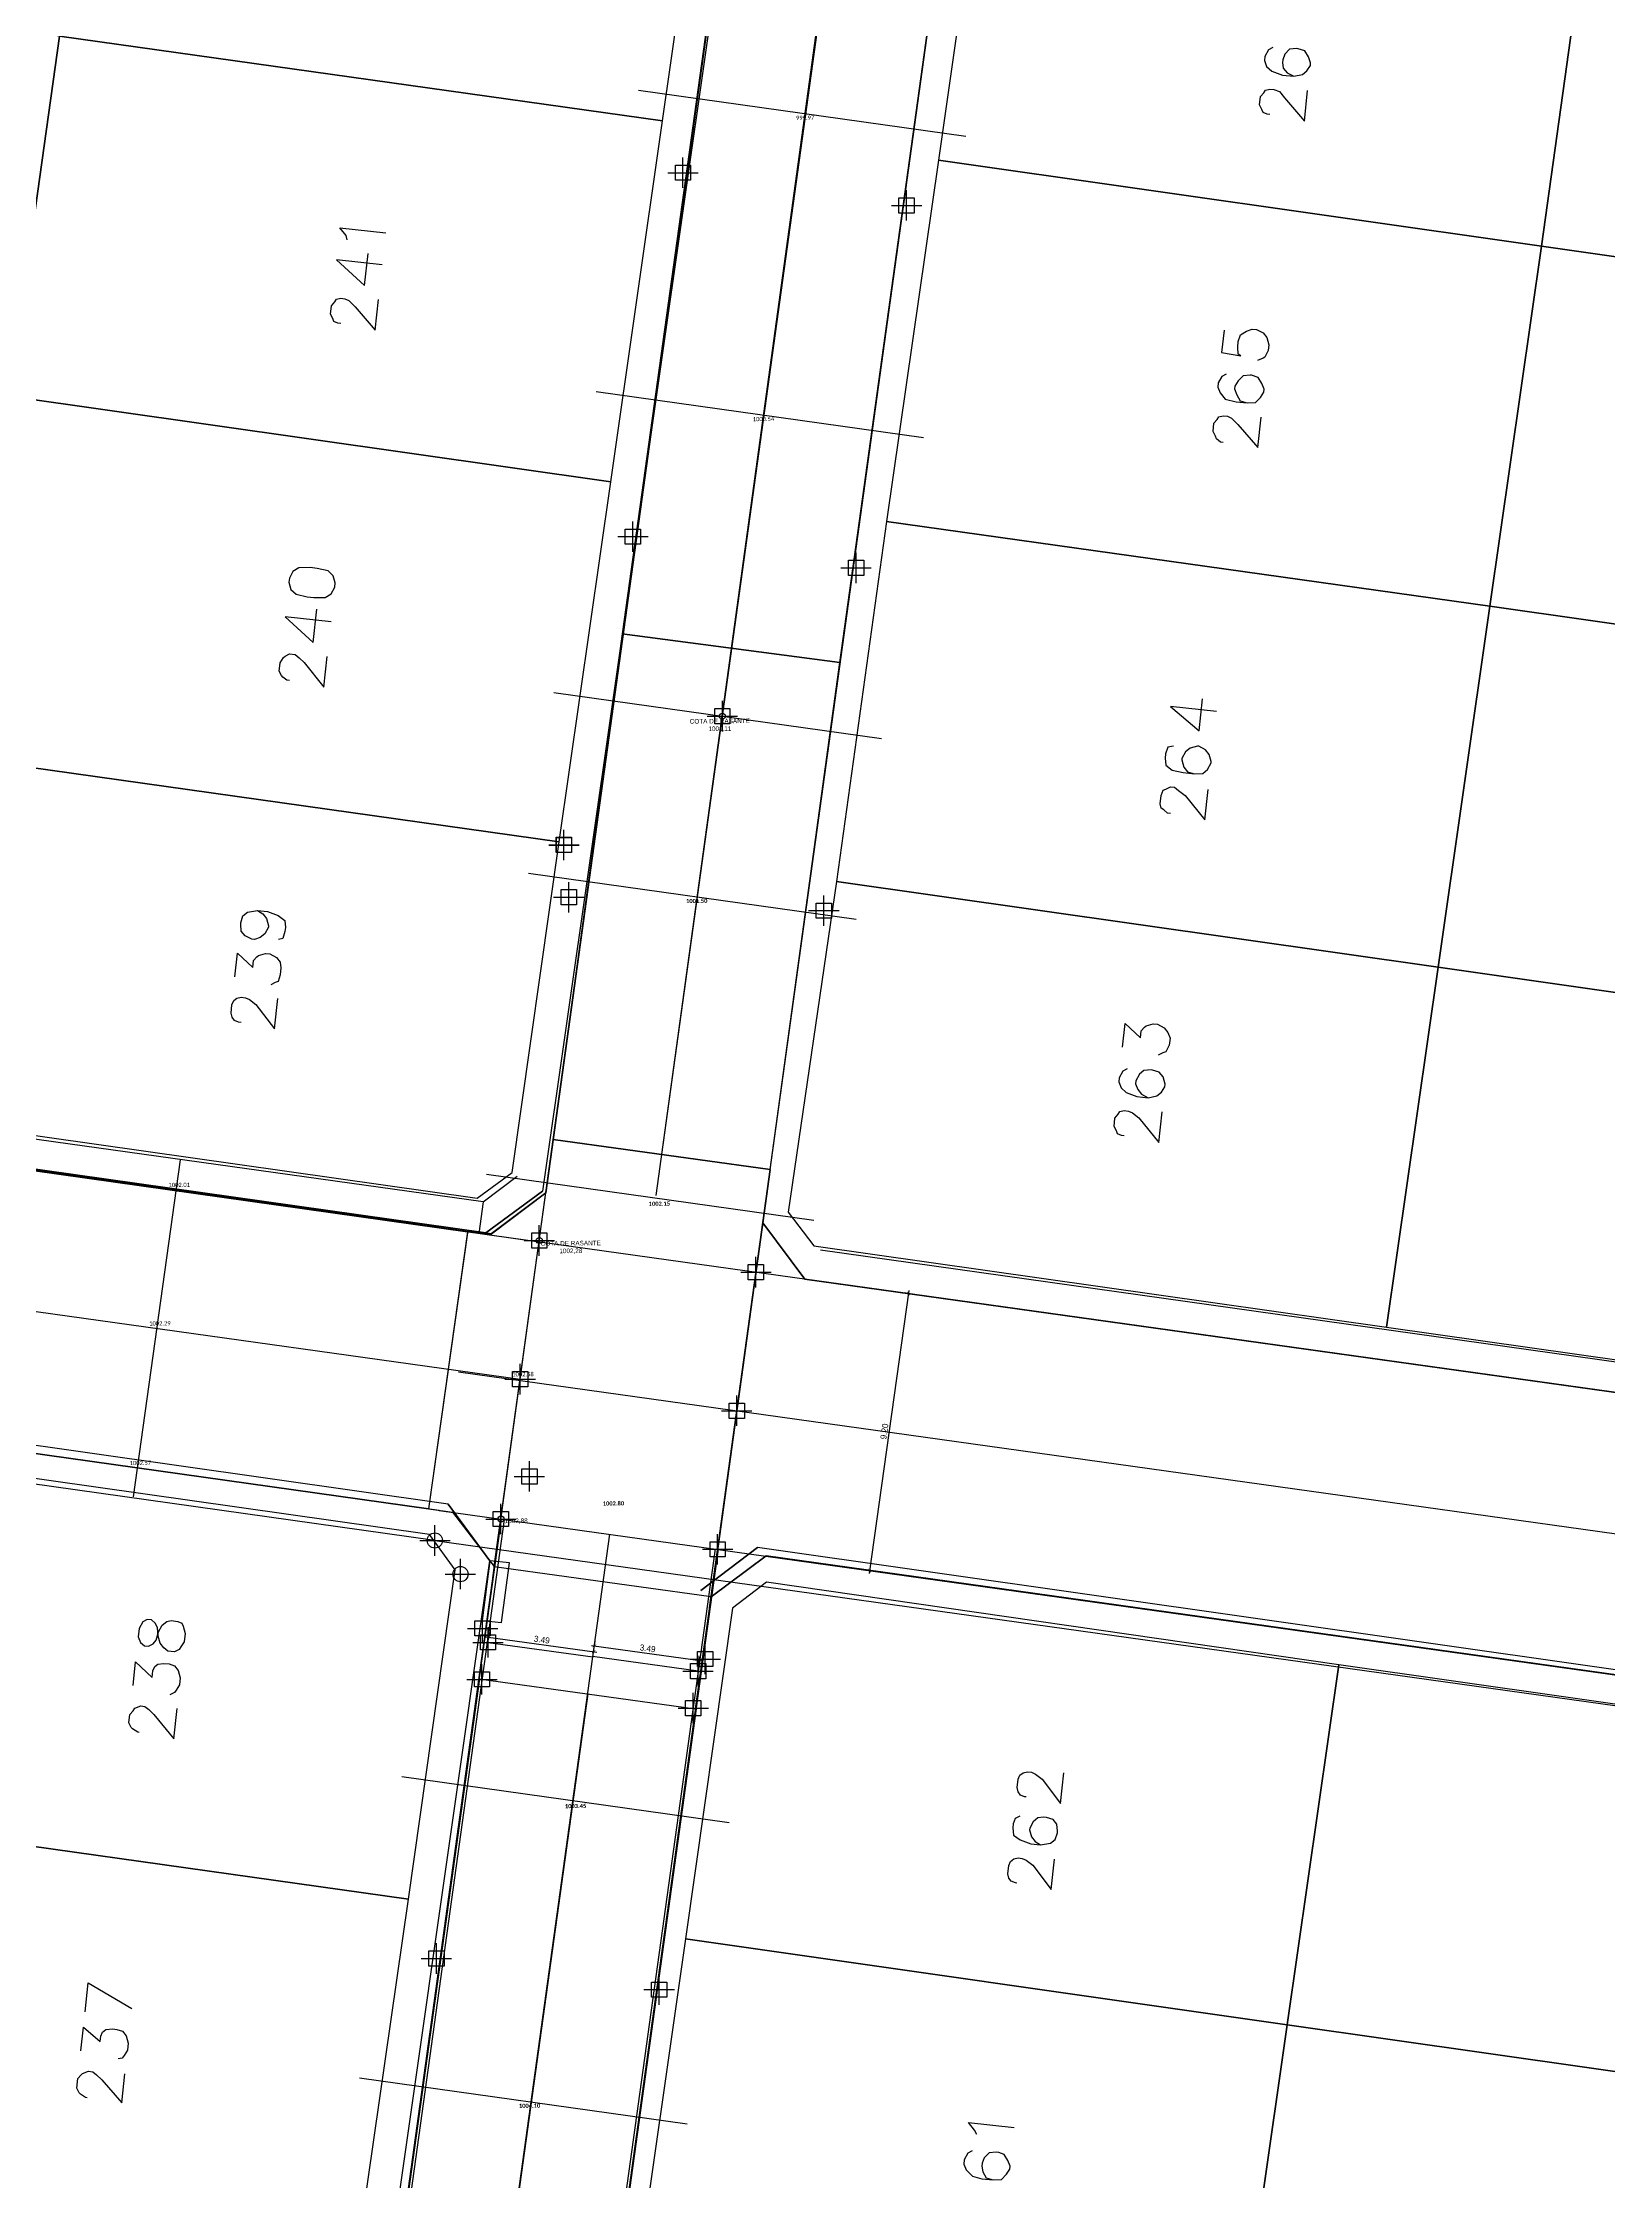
# Model space of a CAD drawing. Header units: metres. Extents: x 678 to 2349, y 417 to 1219.
# Drawn here: x 977.9 to 1029.4, y 920.4 to 990.7 of the extents above; entities that cross this region are included whole.
import ezdxf

# ---------------------------------------------------------------- set-up
doc = ezdxf.new("R2010")
doc.units = ezdxf.units.M
doc.header["$PDMODE"] = 32
doc.header["$PDSIZE"] = 1.5
for name, color, linetype in [('12-CONDICIONES EXISTENTES', 2, 'Continuous'), ('C-ANNO-MATC-TEXT', 150, 'Continuous'), ('C-ROAD-PROF-TEXT', 11, 'Continuous'), ('LOTE 243', 1, 'Continuous'), ('V-NODE', 1, 'Continuous')]:
    doc.layers.add(name, color=color, linetype=linetype)
doc.layers.add('PDF2_area escolar', color=7, linetype='Continuous', true_color=0x989898)
doc.layers.add('PDF_Geometry', color=7, linetype='Continuous', true_color=0x797979)
doc.styles.add('CITY2', font='stylu.ttf', dxfattribs={"height": 0.2})
doc.styles.get("Standard").update_dxf_attribs({"font": 'arial.ttf'})
doc.dimstyles.new('COTAS2', dxfattribs={"dimtxt": 0.02, "dimasz": 0.1, "dimexe": 0.15, "dimexo": 0.08, "dimgap": 0.05, "dimtad": 1, "dimzin": 0, "dimdsep": 46, "dimtxsty": 'CITY2', "dimblk": 'ARCHTICK', "dimcen": 1, "dimdle": 0.1, "dimclrd": 1, "dimclre": 1, "dimclrt": 2, "dimadec": 0, "dimazin": 0, "dimtfac": 1, "dimtofl": 0, "dimtmove": 0, "dimatfit": 3, "dimldrblk": 'ARCHTICK', "dimfxl": 0.18, "dimtolj": 1, "dimtzin": 0, "dimarcsym": 0})

# ---------------------------------------------------------------- blocks, each defined once
blk = doc.blocks.new('base')
at = {"layer": 'PDF_Geometry', "lineweight": 25, "extrusion": (-0.000787417, 0.063364, 0.99799), "elevation": 0.026}
for points in [[(-314.355, -197.288), (-299.601, -195.681), (-292.744, -194.188), (-282.663, -192.111), (-274.476, -190.361), (-258.037, -185.154), (-248.029, -180.61), (-240.539, -177.71), (-228.643, -174.042), (-222.733, -172.714), (-217.384, -171.04), (-209.935, -169.248), (-202.16, -164.759), (-196.196, -160.284), (-195.073, -159.817), (-178.095, -157.457), (-154.298, -156.614), (-136.667, -154.611), (-124.436, -153.164), (-118.066, -151.474), (-100.79, -146.646), (-80.955, -140.967), (-73.385, -139.328), (-61.694, -135.822), (-40.504, -131.604), (-37.727, -130.872), (-17.661, -129.441), (1.311, -127.461), (21.092, -124.929), (41.006, -122.83), (47.376, -123.458), (63.592, -123.186), (81.402, -124.312), (85.639, -96.072), (88.705, -66.393), (92.811, -40.781), (97.16, -22.386), (100.596, -1.562), (102.483, 8.32), (109.691, 37.361), (117.528, 76.62), (126.217, 115.638), (131.513, 149.592), (134.682, 173.973), (136.916, 195.591), (139.956, 229.678), (141.558, 250.676), (142.614, 271.37), (143.252, 283.21), (147.066, 312.938), (152.58, 355.631), (153.554, 396.042), (150.869, 418.02), (151.777, 438.639), (150.959, 458.028), (151.777, 438.639), (150.869, 418.02), (153.554, 396.042), (152.58, 355.631), (147.066, 312.938), (143.252, 283.21), (142.614, 271.37), (141.558, 250.676), (139.956, 229.678), (136.916, 195.591), (134.682, 173.973), (131.513, 149.592), (126.217, 115.638), (117.528, 76.62), (109.691, 37.361), (102.483, 8.32), (100.596, -1.562), (97.16, -22.386), (92.811, -40.781), (88.705, -66.393), (85.639, -96.072), (81.402, -124.312), (63.592, -123.186), (47.376, -123.458), (41.006, -122.83), (21.092, -124.929), (1.311, -127.461), (-17.661, -129.441), (-37.727, -130.872), (-40.504, -131.604), (-61.694, -135.822), (-73.385, -139.328), (-80.955, -140.967), (-100.79, -146.646), (-118.066, -151.474), (-124.436, -153.164), (-136.667, -154.611), (-154.298, -156.614), (-178.095, -157.457), (-195.073, -159.817), (-196.196, -160.284), (-202.16, -164.759), (-209.935, -169.248), (-217.384, -171.04), (-222.733, -172.714), (-228.643, -174.042), (-240.539, -177.71), (-248.029, -180.61), (-258.037, -185.154), (-274.476, -190.361), (-282.663, -192.111), (-292.744, -194.188), (-299.601, -195.681), (-314.355, -197.288), (-312.178, -178.446), (-309.146, -157.898), (-306.876, -132.899), (-305.823, -118.002), (-298.643, -78.802), (-291.055, -45.077), (-282.252, -15.116), (-275.645, 10.473), (-270.319, 33.898), (-263.825, 63.164), (-258.15, 86.408), (-284.424, 123.888)], [(-120.33, -7.08), (-121.726, -5.196), (-110.823, 64.902), (-108.945, 66.252), (-70.522, 60.325), (-69.126, 58.441), (-80.029, -11.657), (-81.907, -13.007)], [(-135.314, 27.51), (-135.166, 27.585), (-135.047, 27.802), (-135.031, 27.939), (-135.1, 28.133), (-135.266, 28.292), (-135.621, 28.428), (-135.987, 28.472), (-136.272, 28.413), (-136.426, 28.293), (-136.539, 28.121), (-136.55, 28.03), (-136.481, 27.836), (-136.365, 27.636), (-136.142, 27.563), (-136.097, 27.558), (-135.863, 27.576), (-135.704, 27.742), (-135.636, 27.919), (-135.625, 28.011), (-135.648, 28.199), (-135.769, 28.353), (-135.987, 28.472)], [(-135.187, 29.72), (-135.096, 29.709), (-134.964, 29.647), (-134.929, 29.55), (-134.854, 29.402), (-134.887, 29.128), (-134.995, 29.002), (-135.052, 28.916), (-135.195, 28.886), (-135.332, 28.903), (-135.509, 28.971), (-135.67, 29.176), (-136.319, 29.949), (-136.44, 28.944)], [(-104.779, 33.476), (-104.75, 33.333), (-104.549, 33.077), (-106.057, 33.259)], [(-105.93, 34.31), (-104.422, 34.129), (-105.34, 34.981), (-105.466, 33.93)], [(-104.54, 36.229), (-104.448, 36.218), (-104.317, 36.156), (-104.282, 36.059), (-104.207, 35.911), (-104.24, 35.637), (-104.348, 35.511), (-104.405, 35.425), (-104.548, 35.396), (-104.685, 35.412), (-104.816, 35.474), (-105.023, 35.685), (-105.672, 36.459), (-105.793, 35.453)], [(-133.591, 36.808), (-133.503, 37.54), (-134.137, 37.662), (-134.052, 37.606), (-134.033, 37.372), (-134.055, 37.189), (-134.129, 36.966), (-134.328, 36.851), (-134.522, 36.781), (-134.659, 36.798), (-134.876, 36.917), (-134.997, 37.07), (-135.061, 37.31), (-135.039, 37.493), (-134.92, 37.71), (-134.869, 37.75), (-134.675, 37.82)], [(-133.649, 38.253), (-133.501, 38.328), (-133.382, 38.545), (-133.365, 38.682), (-133.435, 38.876), (-133.596, 39.081), (-133.956, 39.171), (-134.321, 39.215), (-134.601, 39.202), (-134.76, 39.036), (-134.874, 38.864), (-134.885, 38.773), (-134.815, 38.579), (-134.7, 38.379), (-134.477, 38.306), (-134.431, 38.301), (-134.197, 38.319), (-134.038, 38.485), (-133.925, 38.657), (-133.914, 38.748), (-133.983, 38.942), (-134.098, 39.141), (-134.321, 39.215)], [(-133.516, 40.509), (-133.425, 40.498), (-133.299, 40.39), (-133.264, 40.293), (-133.189, 40.145), (-133.222, 39.871), (-133.33, 39.744), (-133.387, 39.659), (-133.529, 39.629), (-133.667, 39.646), (-133.798, 39.708), (-134.005, 39.918), (-134.653, 40.692), (-134.775, 39.687)], [(-104.098, 46.053), (-102.59, 45.872), (-103.507, 46.724), (-103.64, 45.627)], [(-102.708, 47.972), (-102.616, 47.961), (-102.49, 47.854), (-102.45, 47.802), (-102.375, 47.654), (-102.408, 47.38), (-102.522, 47.208), (-102.573, 47.168), (-102.721, 47.093), (-102.904, 47.115), (-103.03, 47.223), (-103.196, 47.382), (-103.839, 48.202), (-103.961, 47.196)], [(-133.19, 49.373), (-131.682, 49.191), (-132.605, 49.998), (-132.732, 48.947)], [(-131.756, 50.498), (-131.568, 50.522), (-131.495, 50.745), (-131.478, 50.882), (-131.496, 51.116), (-131.708, 51.281), (-132.069, 51.371), (-132.434, 51.415), (-132.714, 51.402), (-132.868, 51.281), (-132.987, 51.064), (-132.992, 51.018), (-132.928, 50.779), (-132.808, 50.625), (-132.59, 50.506), (-132.544, 50.501), (-132.305, 50.564), (-132.151, 50.685), (-132.032, 50.903), (-132.027, 50.948), (-132.091, 51.188), (-132.211, 51.342), (-132.434, 51.415)], [(-131.629, 52.709), (-131.538, 52.698), (-131.412, 52.59), (-131.326, 52.533), (-131.296, 52.391), (-131.329, 52.116), (-131.397, 51.939), (-131.494, 51.904), (-131.642, 51.829), (-131.779, 51.846), (-131.905, 51.954), (-132.118, 52.119), (-132.761, 52.938), (-132.882, 51.932)], [(-101.565, 55.532), (-101.737, 55.646), (-101.858, 55.799), (-101.921, 56.039), (-101.916, 56.085), (-101.797, 56.302), (-101.643, 56.423), (-101.449, 56.492), (-101.358, 56.481), (-101.141, 56.362), (-101.02, 56.209), (-101.002, 55.975), (-101.007, 55.929), (-101.081, 55.706), (-101.234, 55.585), (-101.565, 55.532), (-101.885, 55.571), (-102.24, 55.706), (-102.452, 55.871), (-102.47, 56.105), (-102.453, 56.242), (-102.38, 56.465), (-102.238, 56.494)], [(-100.792, 57.711), (-100.886, 56.934), (-101.385, 57.412), (-101.413, 57.183), (-101.521, 57.057), (-101.572, 57.017), (-101.811, 56.953), (-101.948, 56.97), (-102.166, 57.089), (-102.287, 57.242), (-102.31, 57.431), (-102.283, 57.659), (-102.209, 57.882), (-102.113, 57.917), (-101.964, 57.992)], [(-100.982, 59.218), (-100.891, 59.207), (-100.759, 59.145), (-100.679, 59.042), (-100.649, 58.9), (-100.682, 58.626), (-100.745, 58.494), (-100.847, 58.414), (-100.99, 58.384), (-101.127, 58.401), (-101.258, 58.463), (-101.47, 58.628), (-102.068, 59.442), (-102.189, 58.436)], [(-129.962, 60.391), (-130.055, 59.614), (-130.554, 60.091), (-130.582, 59.863), (-130.69, 59.737), (-130.741, 59.697), (-130.98, 59.633), (-131.117, 59.649), (-131.335, 59.768), (-131.456, 59.922), (-131.525, 60.116), (-131.497, 60.344), (-131.379, 60.562), (-131.282, 60.596), (-131.133, 60.671)], [(-130.108, 61.104), (-129.959, 61.179), (-129.84, 61.397), (-129.824, 61.534), (-129.893, 61.728), (-130.06, 61.887), (-130.414, 62.022), (-130.78, 62.066), (-131.065, 62.008), (-131.219, 61.887), (-131.332, 61.715), (-131.343, 61.624), (-131.279, 61.384), (-131.159, 61.231), (-130.936, 61.158), (-130.89, 61.152), (-130.656, 61.17), (-130.502, 61.291), (-130.383, 61.508), (-130.372, 61.6), (-130.442, 61.794), (-130.562, 61.947), (-130.78, 62.066)], [(-129.98, 63.315), (-129.889, 63.304), (-129.757, 63.241), (-129.723, 63.145), (-129.648, 62.996), (-129.681, 62.722), (-129.789, 62.596), (-129.845, 62.51), (-129.988, 62.481), (-130.125, 62.497), (-130.257, 62.56), (-130.469, 62.724), (-131.112, 63.544), (-131.233, 62.538)], [(-108.945, 66.252), (-110.823, 64.902)], [(-95.361, 161.299), (-95.875, 161.268), (-108.942, 77.056), (-107.591, 75.178), (-69.128, 69.199), (-67.25, 70.549), (-53.172, 161.224)], [(-107.591, 75.178), (-108.942, 77.056), (-108.659, 79.016), (-109.299, 79.093), (-109.582, 77.133), (-108.942, 77.056)], [(-146.68, 154.869), (-157.559, 84.583), (-156.209, 82.704), (-117.746, 76.726), (-115.862, 78.122), (-117.746, 76.726)], [(-97.15, 81.015), (-97.244, 80.238), (-97.783, 80.766), (-97.811, 80.538), (-97.873, 80.406), (-97.975, 80.326), (-98.164, 80.302), (-98.346, 80.324), (-98.524, 80.392), (-98.644, 80.545), (-98.708, 80.785), (-98.681, 81.013), (-98.567, 81.185), (-98.51, 81.271), (-98.362, 81.346)], [(-97.334, 82.567), (-97.289, 82.561), (-97.117, 82.448), (-97.076, 82.397), (-97.002, 82.249), (-97.035, 81.974), (-97.143, 81.848), (-97.199, 81.762), (-97.393, 81.693), (-97.53, 81.71), (-97.656, 81.817), (-97.823, 81.977), (-98.466, 82.796), (-98.587, 81.79)], [(-126.48, 85.058), (-126.434, 85.053), (-126.302, 84.99), (-126.222, 84.888), (-126.193, 84.745), (-126.226, 84.471), (-126.288, 84.34), (-126.39, 84.259), (-126.533, 84.23), (-126.67, 84.247), (-126.802, 84.309), (-127.014, 84.473), (-127.611, 85.287), (-127.732, 84.282)], [(-126.265, 85.682), (-126.117, 85.757), (-126.05, 85.934), (-126.033, 86.071), (-126.051, 86.305), (-126.263, 86.47), (-126.618, 86.605), (-126.938, 86.644), (-127.269, 86.591), (-127.422, 86.47), (-127.496, 86.247), (-127.501, 86.201), (-127.483, 85.967), (-127.362, 85.814), (-127.139, 85.741), (-127.048, 85.73), (-126.86, 85.753), (-126.706, 85.874), (-126.587, 86.091), (-126.581, 86.137), (-126.645, 86.377), (-126.766, 86.53), (-126.938, 86.644)], [(-126.138, 87.892), (-126.092, 87.887), (-125.961, 87.824), (-125.88, 87.722), (-125.851, 87.579), (-125.884, 87.305), (-125.947, 87.173), (-126.049, 87.093), (-126.192, 87.064), (-126.329, 87.08), (-126.46, 87.143), (-126.672, 87.307), (-127.27, 88.121), (-127.391, 87.116)], [(-95.439, 91.752), (-95.555, 90.792), (-96.981, 91.659)], [(-95.285, 93.032), (-95.379, 92.255), (-95.923, 92.738), (-95.945, 92.555), (-96.008, 92.423), (-96.11, 92.343), (-96.344, 92.325), (-96.481, 92.341), (-96.659, 92.409), (-96.779, 92.563), (-96.843, 92.802), (-96.815, 93.031), (-96.702, 93.202), (-96.645, 93.288), (-96.503, 93.318)], [(-95.469, 94.584), (-95.423, 94.579), (-95.252, 94.465), (-95.211, 94.414), (-95.136, 94.266), (-95.175, 93.946), (-95.283, 93.82), (-95.334, 93.78), (-95.528, 93.71), (-95.665, 93.727), (-95.791, 93.835), (-95.958, 93.994), (-96.606, 94.768), (-96.722, 93.808)], [(-124.725, 96.161), (-124.65, 96.013), (-124.449, 95.757), (-125.957, 95.939)], [(-124.567, 96.699), (-124.419, 96.774), (-124.3, 96.991), (-124.283, 97.128), (-124.353, 97.322), (-124.559, 97.533), (-124.874, 97.617), (-125.239, 97.661), (-125.519, 97.648), (-125.678, 97.482), (-125.792, 97.31), (-125.803, 97.219), (-125.733, 97.025), (-125.618, 96.825), (-125.441, 96.758), (-125.35, 96.747), (-125.116, 96.765), (-124.956, 96.931), (-124.889, 97.108), (-124.878, 97.2), (-124.901, 97.388), (-125.016, 97.588), (-125.239, 97.661)]]:
    blk.add_lwpolyline(points, dxfattribs=at)
for points in [[(-115.206, 29.678), (-117.049, 17.843), (-97.249, 14.762), (-95.401, 26.643)], [(-144.064, 34.175), (-145.867, 22.289), (-126.107, 19.259), (-124.263, 31.094)], [(-163.818, 37.25), (-165.667, 25.37), (-145.867, 22.289), (-144.064, 34.175)], [(-93.603, 38.482), (-95.401, 26.643), (-75.646, 23.567), (-73.803, 35.401)], [(-113.358, 41.558), (-115.206, 29.678), (-95.401, 26.643), (-93.603, 38.482)], [(-142.221, 46.009), (-144.064, 34.175), (-124.263, 31.094), (-122.415, 42.974)], [(-161.975, 49.085), (-163.818, 37.25), (-144.064, 34.175), (-142.221, 46.009)], [(-111.514, 53.392), (-113.358, 41.558), (-93.603, 38.482), (-91.755, 50.362)], [(-140.372, 57.889), (-142.221, 46.009), (-122.415, 42.974), (-120.617, 54.814)], [(-102.728, 44.729), (-102.791, 44.968), (-102.958, 45.128), (-103.318, 45.217), (-103.546, 45.245), (-103.918, 45.243), (-104.117, 45.128), (-104.236, 44.911), (-104.252, 44.773), (-104.189, 44.534), (-104.022, 44.375), (-103.662, 44.285), (-103.434, 44.257), (-103.062, 44.259), (-102.863, 44.374), (-102.744, 44.592)], [(-160.126, 60.965), (-161.975, 49.085), (-142.221, 46.009), (-140.372, 57.889)], [(-109.833, 64.272), (-111.514, 53.392), (-91.755, 50.362), (-89.911, 62.197), (-108.666, 65.106)], [(-138.529, 69.724), (-140.372, 57.889), (-120.617, 54.814), (-118.89, 65.688), (-119.729, 66.809)], [(-158.45, 71.799), (-160.126, 60.965), (-140.372, 57.889), (-138.529, 69.724), (-157.283, 72.632)], [(-106.119, 88.17), (-107.795, 77.335), (-106.962, 76.168), (-88.208, 73.26), (-86.359, 85.14)], [(-134.976, 92.667), (-136.819, 80.832), (-118.025, 77.872), (-116.904, 78.711), (-115.222, 89.591)], [(-97.343, 79.415), (-97.412, 79.609), (-97.539, 79.717), (-97.676, 79.733), (-97.824, 79.658), (-97.932, 79.532), (-98.01, 79.263), (-98.129, 79.046), (-98.283, 78.925), (-98.426, 78.896), (-98.654, 78.924), (-98.786, 78.986), (-98.821, 79.083), (-98.884, 79.322), (-98.851, 79.597), (-98.738, 79.768), (-98.681, 79.854), (-98.533, 79.929), (-98.305, 79.902), (-98.178, 79.794), (-98.058, 79.64), (-97.994, 79.4), (-97.981, 79.121), (-97.906, 78.973), (-97.78, 78.865), (-97.643, 78.848), (-97.495, 78.923), (-97.376, 79.141)], [(-154.731, 95.742), (-156.412, 84.862), (-155.574, 83.741), (-136.819, 80.832), (-134.976, 92.667)], [(-104.27, 100.05), (-106.119, 88.17), (-86.359, 85.14), (-84.516, 96.974)], [(-133.128, 104.547), (-134.976, 92.667), (-115.222, 89.591), (-113.373, 101.471)], [(-152.888, 107.577), (-154.731, 95.742), (-134.976, 92.667), (-133.128, 104.547)], [(-102.427, 111.884), (-104.27, 100.05), (-84.516, 96.974), (-82.667, 108.854)]]:
    blk.add_lwpolyline(points, close=True, dxfattribs=at)
blk = doc.blocks.new('*U3341')
at = {"color": 0, "linetype": 'ByBlock', "lineweight": -2, "transparency": 16777216}
for p, q in [((-1, 0), (1, 0)), ((0, -1), (0, 1))]:
    blk.add_line(p, q, dxfattribs=at)
blk.add_circle((0, 0), 0.5, dxfattribs=at)
blk = doc.blocks.new('*U3440', base_point=(991.654, 940.36, 1003.484))
at = {"layer": 'V-NODE', "color": 90, "lineweight": -2, "xscale": 0.5, "yscale": 0.5, "zscale": 0.5}
blk.add_blockref('*U3341', (991.654, 940.36, 1003.484), dxfattribs=at)
blk = doc.blocks.new('*U3443', base_point=(990.813, 941.465, 1003.431))
at = {"layer": 'V-NODE', "color": 90, "lineweight": -2, "xscale": 0.5, "yscale": 0.5, "zscale": 0.5}
blk.add_blockref('*U3341', (990.813, 941.465, 1003.431), dxfattribs=at)
blk = doc.blocks.new('_ArchTick')
at = {"color": 0, "linetype": 'ByBlock', "const_width": 0.15}
blk.add_lwpolyline([(-0.5, -0.5), (0.5, 0.5)], dxfattribs=at)
blk = doc.blocks.new('*D4831')
at = {"layer": '12-CONDICIONES EXISTENTES', "color": 1, "lineweight": -2, "transparency": 16777216}
blk.add_line((1006.408, 949.685), (1005.098, 940.377), dxfattribs=at)
at = {"layer": '12-CONDICIONES EXISTENTES', "color": 1, "linetype": 'Continuous', "lineweight": -2, "transparency": 16777216}
for p, q in [((1006.448, 949.578), (1006.246, 949.607)), ((1005.166, 940.468), (1004.963, 940.497))]:
    blk.add_line(p, q, dxfattribs=at)
at = {"layer": 'Defpoints', "color": 0, "transparency": 16777216}
for p in [(1006.528, 949.567, 1003.431), (1005.112, 940.476), (1005.245, 940.457, 1003.431)]:
    blk.add_point(p, dxfattribs=at)
at = {"layer": '12-CONDICIONES EXISTENTES', "color": 1, "lineweight": -2, "transparency": 16777216, "xscale": 0.1, "yscale": 0.1, "zscale": 0.1}
for p, rotation in [((1006.394, 949.586), 81.9872478878183), ((1005.112, 940.476), 261.9872478878183)]:
    blk.add_blockref('_ArchTick', p, dxfattribs=dict(at, rotation=rotation))
at = {"layer": '12-CONDICIONES EXISTENTES', "color": 2, "transparency": 16777216, "insert": (1005.601, 945.052), "char_height": 0.2, "attachment_point": 5, "rotation": 81.98725, "style": 'CITY2'}
blk.add_mtext('\\A1;9.20', dxfattribs=at)
blk = doc.blocks.new('*U4907')
at = {"color": 0, "linetype": 'ByBlock', "lineweight": -2, "transparency": 16777216}
for p, q in [((-1, 0), (1, 0)), ((0, -1), (0, 1))]:
    blk.add_line(p, q, dxfattribs=at)
blk.add_lwpolyline([(-0.5, -0.5), (-0.5, 0.5), (0.5, 0.5), (0.5, -0.5)], close=True, dxfattribs=at)
blk = doc.blocks.new('*D5289')
at = {"layer": '12-CONDICIONES EXISTENTES', "color": 1, "lineweight": -2, "transparency": 16777216}
blk.add_line((992.486, 938.301), (996.136, 937.796), dxfattribs=at)
at = {"layer": '12-CONDICIONES EXISTENTES', "color": 1, "linetype": 'Continuous', "lineweight": -2, "transparency": 16777216}
for p, q in [((992.572, 938.194), (992.605, 938.436)), ((996.024, 937.717), (996.057, 937.959))]:
    blk.add_line(p, q, dxfattribs=at)
at = {"layer": 'Defpoints', "color": 0, "transparency": 16777216}
for p in [(992.561, 938.115, 1003.391), (996.013, 937.638, 1003.391), (996.037, 937.81)]:
    blk.add_point(p, dxfattribs=at)
at = {"layer": '12-CONDICIONES EXISTENTES', "color": 1, "lineweight": -2, "transparency": 16777216, "xscale": 0.1, "yscale": 0.1, "zscale": 0.1}
for p, rotation in [((992.585, 938.287), 172.1342538865654), ((996.037, 937.81), 352.1342538865654)]:
    blk.add_blockref('_ArchTick', p, dxfattribs=dict(at, rotation=rotation))
at = {"layer": '12-CONDICIONES EXISTENTES', "color": 2, "transparency": 16777216, "insert": (994.332, 938.202), "char_height": 0.2, "attachment_point": 5, "rotation": 352.13425, "style": 'CITY2'}
blk.add_mtext('\\A1;3.49', dxfattribs=at)
blk = doc.blocks.new('*D5290')
at = {"layer": '12-CONDICIONES EXISTENTES', "color": 1, "linetype": 'Continuous', "lineweight": -2, "transparency": 16777216}
for p, q in [((996.025, 937.726), (996.084, 938.15)), ((999.482, 937.248), (999.541, 937.672))]:
    blk.add_line(p, q, dxfattribs=at)
at = {"layer": '12-CONDICIONES EXISTENTES', "color": 1, "lineweight": -2, "transparency": 16777216}
blk.add_line((995.964, 938.015), (999.619, 937.51), dxfattribs=at)
at = {"layer": 'Defpoints', "color": 0, "transparency": 16777216}
for p in [(996.014, 937.647, 1003.385), (999.52, 937.524), (999.471, 937.169, 1003.385)]:
    blk.add_point(p, dxfattribs=at)
at = {"layer": '12-CONDICIONES EXISTENTES', "color": 1, "lineweight": -2, "transparency": 16777216, "xscale": 0.1, "yscale": 0.1, "zscale": 0.1}
for p, rotation in [((996.063, 938.002), 172.1264173515225), ((999.52, 937.524), 352.1264173515224)]:
    blk.add_blockref('_ArchTick', p, dxfattribs=dict(at, rotation=rotation))
at = {"layer": '12-CONDICIONES EXISTENTES', "color": 2, "transparency": 16777216, "insert": (997.813, 937.916), "char_height": 0.2, "attachment_point": 5, "rotation": 352.12642, "style": 'CITY2'}
blk.add_mtext('\\A1;3.49', dxfattribs=at)

msp = doc.modelspace()

# ---------------------------------------------------------------- linework, layer by layer
msp.add_line((992.67208, 951.54943, 1003.431), (992.62151, 951.51136, 1003.431))
for points, elevation in [([(994.46594, 952.89962), (992.62151, 951.51136), (954.18141, 956.92609), (952.82176, 958.72453), (962.47876, 1027.81644), (962.62259, 1028.84563), (964.47847, 1030.21231), (1002.79585, 1024.88292), (1004.17958, 1023.04841)], 1003.431), ([(1043.30125, 946.88658), (1040.58838, 944.80534), (1002.98201, 950.06291), (1001.59809, 951.9135), (1011.30968, 1022.04752), (1013.1627, 1023.44105), (1051.68905, 1018.08259), (1052.9972, 1016.34244)], 1003.23498), ([(981.1595, 856.72868), (938.06969, 853.47319), (951.10433, 946.44823), (952.88464, 947.81371), (991.3932, 942.39316), (992.76771, 940.60718)], 1010.851)]:
    msp.add_lwpolyline(points, close=True, dxfattribs=dict(elevation=elevation))
for points, elevation in [([(994.46594, 952.89962), (992.62151, 951.51136), (954.18141, 956.92609), (952.82176, 958.72453), (962.47876, 1027.81644)], 1003.431), ([(1043.30125, 946.88658), (1040.58838, 944.80534), (1002.98201, 950.06291), (1001.59788, 951.91204), (1011.30968, 1022.04752), (1013.1627, 1023.44105)], 1003.23498), ([(1004.13945, 970.34213), (1011.18316, 1021.13382), (1004.05121, 1022.1214), (996.97941, 971.27731), (1004.13945, 970.34213)], 1003.431), ([(998.27381, 954.15369), (1007.61718, 1021.62761)], 1003.431), ([(1001.83978, 953.65989), (1004.13945, 970.34213), (996.97941, 971.27731), (994.70784, 954.64748), (1001.83978, 953.65989)], 1003.431), ([(998.27381, 954.15369), (1000.57987, 970.80705)], 1003.431), ([(951.09891, 946.44407), (952.82201, 958.7242), (954.18141, 956.92609), (991.89006, 951.61435), (990.60679, 942.50428), (952.88464, 947.81371), (951.09891, 946.44407)], 1002.064), ([(952.82201, 958.7242), (954.18141, 956.92609), (994.24291, 951.28292)], 1002.064), ([(1039.31456, 935.69395), (1040.58838, 944.80534), (1004.56257, 949.84194), (1002.98201, 950.06291), (1001.59788, 951.91204), (1001.83978, 953.65989), (994.70784, 954.64748), (994.46594, 952.89962), (992.67208, 951.54943), (991.89619, 951.65785), (990.60673, 942.50389), (991.3932, 942.39316), (992.76771, 940.60718), (992.51645, 938.80163)], 1003.431), ([(991.89619, 951.65785), (992.67208, 951.54943), (994.46594, 952.89962), (994.70784, 954.64748)], 1003.431), ([(999.89894, 939.61446), (992.76669, 940.5998), (994.70784, 954.64748), (1001.83978, 953.65989), (999.89894, 939.61446)], 1007.65625), ([(1001.83978, 953.65989), (1001.59788, 951.91204), (1002.98201, 950.06291), (1038.85524, 945.04764)], 1003.431), ([(994.46594, 952.89962), (992.67208, 951.54943), (991.89619, 951.65785), (990.60679, 942.50428), (991.3932, 942.39316), (992.76771, 940.60718), (994.46594, 952.89962)], 1003.431), ([(999.89894, 939.61446), (1001.59788, 951.91204), (1002.98201, 950.06291), (1038.85457, 945.04774), (1037.58075, 935.93635), (1001.70898, 940.95713), (999.89894, 939.61446)], 1007.65625), ([(990.60673, 942.50389), (991.3932, 942.39316), (992.76771, 940.60718), (992.25409, 936.91983)], 1003.431), ([(992.51645, 938.80163), (992.25409, 936.91983), (999.38512, 935.92563), (999.89894, 939.61446), (1001.70898, 940.95713), (1040.13744, 935.57891)], 2010.087), ([(999.38512, 935.92563), (999.89894, 939.61446), (1001.70898, 940.95713), (1037.58014, 935.93682)], 2010.087), ([(984.66802, 882.03088), (991.79546, 881.0108), (999.89894, 939.61446), (992.76669, 940.5998), (984.66802, 882.03088)], 1007.65625), ([(989.13215, 861.80396), (999.89895, 939.61446)], 2010.208), ([(992.27833, 936.91376), (982.10067, 863.51608)], 2010.087), ([(995.84421, 936.4193), (985.66655, 863.02162)], 2010.087), ([(999.41009, 935.92484), (989.23243, 862.52716)], 2010.087)]:
    msp.add_lwpolyline(points, dxfattribs=dict(elevation=elevation))
msp.add_lwpolyline([(951.09891, 946.44407), (952.88464, 947.81371), (990.60679, 942.50428)])
at = {"layer": '12-CONDICIONES EXISTENTES', "color": 1}
for points, elevation in [([(1001.65424, 952.31996), (1011.39039, 1022.63033), (1013.88081, 1040.33846), (1028.25455, 1143.7276)], 2001.659), ([(994.52229, 953.30755), (1004.25949, 1023.62549), (1006.75019, 1041.33554), (1020.87063, 1142.90279)], 2001.659), ([(998.08827, 952.81376), (1007.35182, 1020.01355)], 2001.659), ([(997.50934, 989.15653), (1008.28054, 987.64486)], 996.877), ([(996.11952, 979.25358), (1006.89072, 977.74191)], 996.877), ([(994.7297, 969.35063), (1005.50091, 967.83896)], 996.877), ([(993.89581, 963.40886), (1004.66702, 961.89719)], 996.877), ([(992.401, 952.597), (943.63, 959.409)], 2001.763), ([(992.26254, 951.60663), (943.49167, 958.41861)], 2001.763), ([(993.61809, 946.76255), (942.85397, 953.85293)], 2001.763), ([(992.401, 952.597), (993.521, 953.44)], 2001.763), ([(992.506, 953.50591), (1003.2772, 951.99424)], 996.877), ([(992.71581, 940.23148), (994.52214, 953.30643)], 2002.5505), ([(992.401, 952.597), (992.25636, 951.56241)], 2001.763), ([(992.67208, 951.54943), (994.46594, 952.89962)], 2001.763), ([(999.84806, 939.24614), (1001.6544, 952.32109)], 2002.5505), ([(992.22528, 951.56676), (1041.00028, 944.74776)], 1003.431), ([(1003.5, 951.02), (1041.127, 945.728)], 2001.902), ([(990.95192, 942.4553), (942.21039, 949.31624)], 1003.431), ([(990.813, 941.465), (942.071, 948.326)], 1003.431), ([(991.58837, 947.01106), (1041.28847, 940.06273)], 1003.431), ([(990.95146, 942.45537), (1040.13744, 935.57891)], 1003.431), ([(991.3932, 942.39316), (992.76771, 940.60718)], 2001.763), ([(981.14545, 856.62734), (993.00635, 942.16402)], 2010.087), ([(981.35008, 857.375), (993.10541, 942.15028)], 2010.087), ([(984.81691, 856.89427), (996.57224, 941.66955)], 2010.087), ([(988.28374, 856.41355), (1000.03906, 941.18883)], 2010.087), ([(988.38279, 856.39981), (1000.13812, 941.17509)], 2010.087), ([(990.813, 941.465), (1039.588, 934.646)], 1003.431), ([(992.561, 938.115), (996.01321, 937.63807)], 1003.391), ([(999.471, 937.169), (995.99306, 937.64997)], 1003.385), ([(989.72636, 933.70001), (1000.49757, 932.18834)], 996.877), ([(988.33654, 923.79706), (999.10775, 922.28539)], 996.877)]:
    msp.add_lwpolyline(points, dxfattribs=dict(at, elevation=elevation))
msp.add_lwpolyline([(980.89946, 942.89541), (982.44867, 953.98707)], dxfattribs=at)
for centre in [(1000.27051, 968.57301, 996.877), (994.24898, 951.32918, 2001.763), (992.98409, 942.16925, 1003.431)]:
    msp.add_circle(centre, 0.1, dxfattribs=at)
at = {"layer": 'LOTE 243', "elevation": 2012.755}
msp.add_lwpolyline([(1031.75988, 864.21121), (1041.47469, 933.80219), (1040.13744, 935.57891), (1001.70898, 940.95713), (999.89895, 939.61447), (989.13215, 861.80396, 0.34383803), (993.51005, 857.72906), (1028.15704, 860.65617, 0.36259196)], format="xyb", close=True, dxfattribs=at)

# ---------------------------------------------------------------- block references
at = {"layer": 'C-ANNO-MATC-TEXT', "lineweight": -2, "xscale": 0.5, "yscale": 0.5, "zscale": 0.5}
for p in [(998.974, 986.445, 1000.316), (1006.331, 985.368, 1000.321), (997.327, 974.477, 1001.063), (1004.67, 973.451, 1001.079), (1000.271, 968.573, 1001.108), (995.058, 964.339, 1001.935), (995.06, 964.336, 1001.932), (995.217, 962.619, 1001.81), (1003.608, 962.178, 1001.689), (994.249, 951.329, 1002.278), (1001.373, 950.288, 1002.371), (1001.373, 950.288, 1002.278), (993.619, 946.769, 1002.578), (993.619, 946.769, 1002.578), (1000.744, 945.731, 1002.578), (993.923, 943.572, 1001.115), (992.984, 942.169, 1002.878), (1000.114, 941.174, 1002.878), (992.382, 938.574, 1003.271), (992.561, 938.115, 1003.391), (999.471, 937.169, 1003.385), (999.706, 937.567, 1003.246), (992.361, 936.898, 1003.43), (999.313, 935.953, 1003.411), (990.863, 927.717, 1003.972), (990.863, 927.717, 1003.972), (998.192, 926.693, 1003.998)]:
    msp.add_blockref('*U4907', p, dxfattribs=at)
at = {"layer": 'PDF2_area escolar'}
msp.add_blockref('base', (882.736, 1016.336, 999.038), dxfattribs=at)
at = {"layer": 'V-NODE'}
for name, p in [('*U3443', (990.813, 941.465, 1003.431)), ('*U3440', (991.654, 940.36, 1003.484))]:
    msp.add_blockref(name, p, dxfattribs=at)

# ---------------------------------------------------------------- texts
at = {"layer": 'C-ROAD-PROF-TEXT', "color": 11, "linetype": 'Continuous', "lineweight": -3, "char_height": 0.15, "attachment_point": 8, "rotation": 0.5711077}
for s, insert in [('{\\fCalibri|b0|i0|c0|p34;\\H0.91667x;\\C256;999.97}', (1002.99403, 988.17995, 3004.296)), ('{\\fCalibri|b0|i0|c0|p34;\\H0.91667x;\\C256;1000.54}', (1001.62237, 978.27445, 3004.296)), ('{\\C2;COTA DE RASANTE \\P1001,11}', (1000.18972, 968.05881)), ('{\\fCalibri|b1|i0|c0|p34;\\H0.91667x;\\C256;1001.50}', (999.42773, 962.42565, 3004.296)), ('{\\fCalibri|b0|i0|c0|p34;\\H0.91667x;\\C256;1002.01}', (982.40358, 953.08934, 2012.86624)), ('{\\fCalibri|b1|i0|c0|p34;\\H0.91667x;\\C256;1002.15}', (998.19966, 952.47106, 3004.296)), ('{\\C2;COTA DE RASANTE \\P1002,28}', (995.28664, 950.88799, 2001.807)), ('{\\fCalibri|b0|i0|c0|p34;\\H0.91667x;\\C256;1002.29}', (981.7673, 948.53389, 2012.86624)), ('{\\fCalibri|b0|i0|c0|p34;\\H0.91667x;\\C256;1002.58}', (993.71221, 946.8616, 4015.41674)), ('{\\fCalibri|b0|i0|c0|p34;\\H0.91667x;\\C256;1002.57}', (981.12624, 943.94416, 2012.86624)), ('{\\fCalibri|b1|i0|c0|p34;\\H0.91667x;\\C256;1002.80}', (996.68758, 942.61421, 3004.296)), ('{\\C2;1002,88}', (993.489, 942.00951, 2002.5505)), ('{\\fCalibri|b1|i0|c0|p34;\\H0.91667x;\\C256;1003.45}', (995.44181, 932.6621, 3004.296)), ('{\\fCalibri|b1|i0|c0|p34;\\H0.91667x;\\C256;1004.10}', (993.92972, 922.80526, 3004.296))]:
    msp.add_mtext(s, dxfattribs=dict(at, insert=insert))

# ---------------------------------------------------------------- dimensions: what is measured, and where the dimension line sits
at = {"layer": '12-CONDICIONES EXISTENTES', "color": 1}
for p1, p2, distance, picture, middle in [((1006.52765, 949.56721, 1003.431), (1005.24522, 940.45703, 1003.431), -0.13464, '*D4831', (1005.60058, 945.05236)), ((992.561, 938.115, 1003.391), (996.01321, 937.63807, 1003.391), 0.17361, '*D5289', (994.332, 938.20153)), ((996.01445, 937.64701, 1003.385), (999.471, 937.169, 1003.385), 0.35795, '*D5290', (997.81292, 937.91559))]:
    dim = msp.add_aligned_dim(p1=p1, p2=p2, distance=distance, dimstyle='COTAS2', dxfattribs=at)
    dim.commit()
    dim.dimension.update_dxf_attribs({"geometry": picture, "text_midpoint": middle})

doc.saveas('drawing.dxf')
